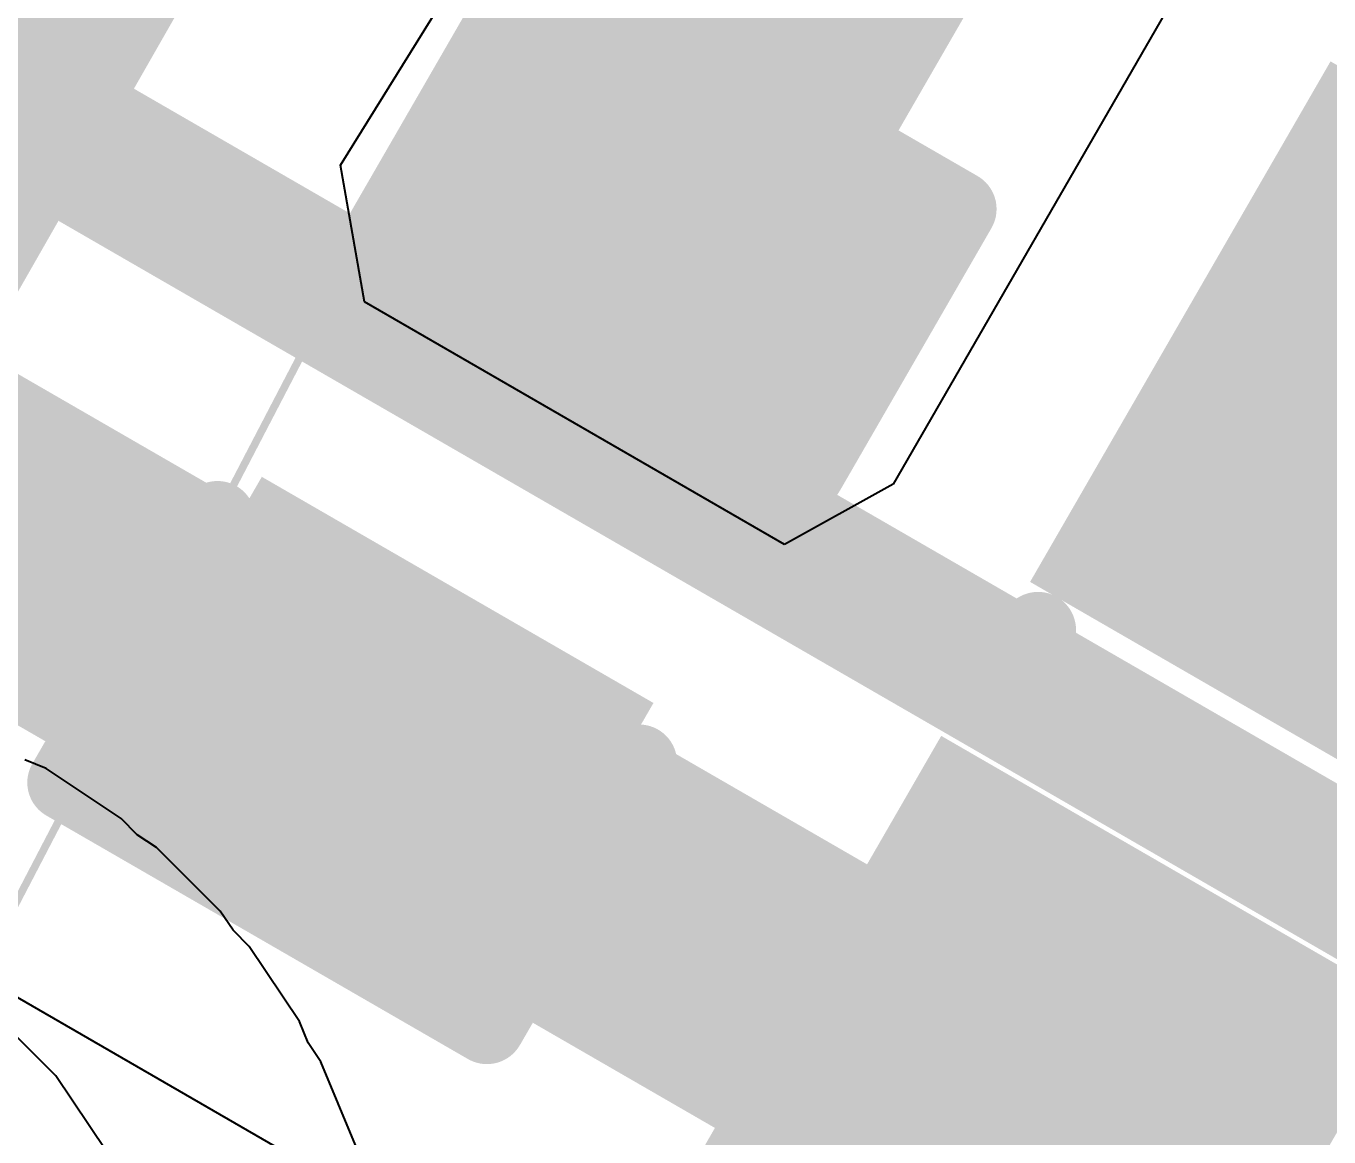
# Model space of a CAD drawing. Header units: inches. Extents: x -7 to 348, y -14 to 159.
# Drawn here: x 17.073 to 19.248, y 28.578 to 30.432 of the extents above; entities that cross this region are included whole.
import ezdxf

# ---------------------------------------------------------------- set-up
doc = ezdxf.new("R2010")
doc.units = ezdxf.units.IN
for name, color, linetype in [('Bottom Layer', 5, 'Continuous'), ('Dimension', 6, 'Continuous'), ('Fabrication', 76, 'Continuous'), ('Top Layer', 1, 'Continuous'), ('Top Overlay', 2, 'Continuous'), ('Top Paste', 8, 'Continuous'), ('Top Solder', 216, 'Continuous')]:
    doc.layers.add(name, color=color, linetype=linetype)
doc.styles.add('Arial', font='', dxfattribs={"height": 0.2})
doc.styles.get('Arial').set_extended_font_data('Arial')

msp = doc.modelspace()

# ---------------------------------------------------------------- hatches: boundary and pattern name
at = {"layer": 'Top Layer'}
for points in [[(17.9587, 30.4117), (18.5086, 30.0942), (18.28, 29.6982), (17.7301, 30.0157)], [(19.8945, 29.8843), (19.4945, 29.1915), (18.8883, 29.5415), (19.2883, 30.2343)], [(17.4888, 29.5978), (18.0387, 29.2803), (17.8101, 28.8843), (17.2602, 29.2018)], [(19.2445, 28.7585), (18.8445, 28.0657), (18.2383, 28.4157), (18.6383, 29.1085)]]:
    msp.add_hatch(color=1, dxfattribs=at).paths.add_polyline_path(points)
at = {"layer": 'Top Paste'}
for points in [[(17.9587, 30.4117), (18.5086, 30.0942), (18.28, 29.6982), (17.7301, 30.0157)], [(19.8945, 29.8843), (19.4945, 29.1915), (18.8883, 29.5415), (19.2883, 30.2343)], [(17.4888, 29.5978), (18.0387, 29.2803), (17.8101, 28.8843), (17.2602, 29.2018)], [(19.2445, 28.7585), (18.8445, 28.0657), (18.2383, 28.4157), (18.6383, 29.1085)]]:
    msp.add_hatch(color=8, dxfattribs=at).paths.add_polyline_path(points)
at = {"layer": 'Top Solder'}
for points in [[(17.9367, 30.4936), (18.5906, 30.1161), (18.302, 29.6163), (17.6481, 29.9938)], [(20.0333, 29.9215), (19.5317, 29.0527), (18.7495, 29.5043), (19.2511, 30.3731)], [(17.4668, 29.6797), (18.1207, 29.3022), (17.8321, 28.8024), (17.1782, 29.1799)], [(19.3833, 28.7957), (18.8817, 27.9269), (18.0995, 28.3785), (18.6011, 29.2473)]]:
    msp.add_hatch(color=216, dxfattribs=at).paths.add_polyline_path(points)

# ---------------------------------------------------------------- linework, layer by layer
at = {"layer": 'Bottom Layer'}
for p, q in [((17.1065, 29.1928), (17.0711, 29.2074)), ((17.2318, 29.1093), (17.1065, 29.1928)), ((17.2589, 29.0823), (17.2318, 29.1093)), ((17.2908, 29.061), (17.2589, 29.0823)), ((17.3974, 28.9546), (17.2908, 29.061)), ((17.4187, 28.9228), (17.3974, 28.9546)), ((17.4458, 28.8957), (17.4187, 28.9228)), ((17.5295, 28.7706), (17.4458, 28.8957)), ((17.1229, 28.6797), (17.0164, 28.7861)), ((17.5442, 28.7352), (17.5295, 28.7706)), ((17.5655, 28.7034), (17.5442, 28.7352)), ((17.6232, 28.5643), (17.5655, 28.7034)), ((17.2067, 28.5546), (17.1229, 28.6797))]:
    msp.add_line(p, q, dxfattribs=at)
at = {"layer": 'Dimension', "const_width": 0.254}
for points in [[(58.31, 19.467, 1), (13.31, 19.467, 1)], [(54.5603, 19.4669, 1), (17.0603, 19.4669, 1)]]:
    msp.add_lwpolyline(points, format="xyb", close=True, dxfattribs=at)
msp.add_lwpolyline([(15.0437, 31.4566), (58.3449, 6.4566)], dxfattribs=at)
at = {"layer": 'Fabrication', "const_width": 0.0127}
for points in [[(53.1935, 31.3327, -1.1671), (15.6751, 13.587)], [(53.1935, 31.3327, -1.1671), (15.6751, 13.587)], [(53.1935, 31.3327, -1.1671), (15.6751, 13.587)], [(53.1935, 31.3327, -1.1671), (15.6751, 13.587)], [(15.6753, 25.513, -0.076993), (18.4232, 31.3254)], [(15.6753, 25.513, -0.076993), (18.4232, 31.3254)], [(15.6753, 25.513, -0.076993), (18.4232, 31.3254)], [(15.6753, 25.513, -0.076993), (18.4232, 31.3254)], [(54.5111, 31.1383, -1.205705), (14.1774, 15.55)], [(54.5111, 31.1383, -1.205705), (14.1774, 15.55)], [(14.1776, 23.55, -0.093151), (17.1059, 31.1308)], [(14.1776, 23.55, -0.093151), (17.1059, 31.1308)]]:
    msp.add_lwpolyline(points, format="xyb", dxfattribs=at)
at = {"layer": 'Top Layer'}
for p, q in [((17.5982, 30.2), (18.2655, 31.273)), ((19.1488, 30.7548), (18.5209, 29.6673)), ((17.6384, 29.9715), (17.5982, 30.2)), ((18.3395, 29.5667), (17.6384, 29.9715)), ((18.5209, 29.6673), (18.3395, 29.5667)), ((17.0476, 28.8174), (17.7846, 28.3919))]:
    msp.add_line(p, q, dxfattribs=at)
at = {"layer": 'Top Layer', "const_width": 2.032}
msp.add_lwpolyline([(14.2446, 13.1348, -0.267603), (19.4524, 34.998)], format="xyb", dxfattribs=at)
at = {"layer": 'Top Layer', "const_width": 0.508}
for points in [[(18.1702, 30.1429), (18.5501, 30.801)], [(16.1362, 30.0912), (17.6393, 29.2234)], [(17.6393, 29.2234), (17.6951, 29.1912)], [(17.6951, 29.1912), (18.7414, 28.5871)]]:
    msp.add_lwpolyline(points, dxfattribs=at)
at = {"layer": 'Top Layer', "const_width": 0.254}
for points in [[(18.0432, 30.1429, 1), (18.2972, 30.1429, 1)], [(17.5123, 29.2234, 1), (17.7663, 29.2234, 1)], [(17.5123, 29.2234, 1), (17.7663, 29.2234, 1)], [(17.5681, 29.1912, 1), (17.8221, 29.1912, 1)], [(17.5681, 29.1912, 1), (17.8221, 29.1912, 1)], [(18.6144, 28.5871, 1), (18.8684, 28.5871, 1)]]:
    msp.add_lwpolyline(points, format="xyb", close=True, dxfattribs=at)
at = {"layer": 'Top Overlay', "const_width": 0.127}
for points in [[(17.6722, 30.0932), (17.9262, 30.5331)], [(17.9262, 30.5331), (18.6301, 30.1267)], [(18.3761, 29.6868), (18.6301, 30.1267)], [(17.1388, 29.1693), (17.3928, 29.6092)], [(18.6819, 29.284), (18.7628, 29.4241)], [(17.8427, 28.7629), (18.0967, 29.2028)], [(17.1388, 29.1693), (17.8427, 28.7629)]]:
    msp.add_lwpolyline(points, dxfattribs=at)
at = {"layer": 'Top Overlay', "const_width": 0.0635}
for points in [[(18.5983, 30.1267, 1), (18.6618, 30.1267, 1)], [(18.5983, 30.1267, 1), (18.6618, 30.1267, 1)], [(17.6404, 30.0932, 1), (17.7039, 30.0932, 1)], [(18.3443, 29.6868, 1), (18.4078, 29.6868, 1)], [(17.361, 29.6092, 1), (17.4245, 29.6092, 1)], [(18.731, 29.4241, 1), (18.7945, 29.4241, 1)], [(18.6501, 29.284, 1), (18.7136, 29.284, 1)], [(18.0649, 29.2028, 1), (18.1284, 29.2028, 1)], [(17.107, 29.1693, 1), (17.1705, 29.1693, 1)], [(17.107, 29.1693, 1), (17.1705, 29.1693, 1)], [(17.8109, 28.7629, 1), (17.8744, 28.7629, 1)], [(17.8109, 28.7629, 1), (17.8744, 28.7629, 1)]]:
    msp.add_lwpolyline(points, format="xyb", close=True, dxfattribs=at)

# ---------------------------------------------------------------- texts
at = {"layer": 'Top Overlay', "style": 'Arial'}
msp.add_text('C36', height=0.889, rotation=60, dxfattribs=at).set_placement((16.2635, 29.0045))

doc.saveas('drawing.dxf')
